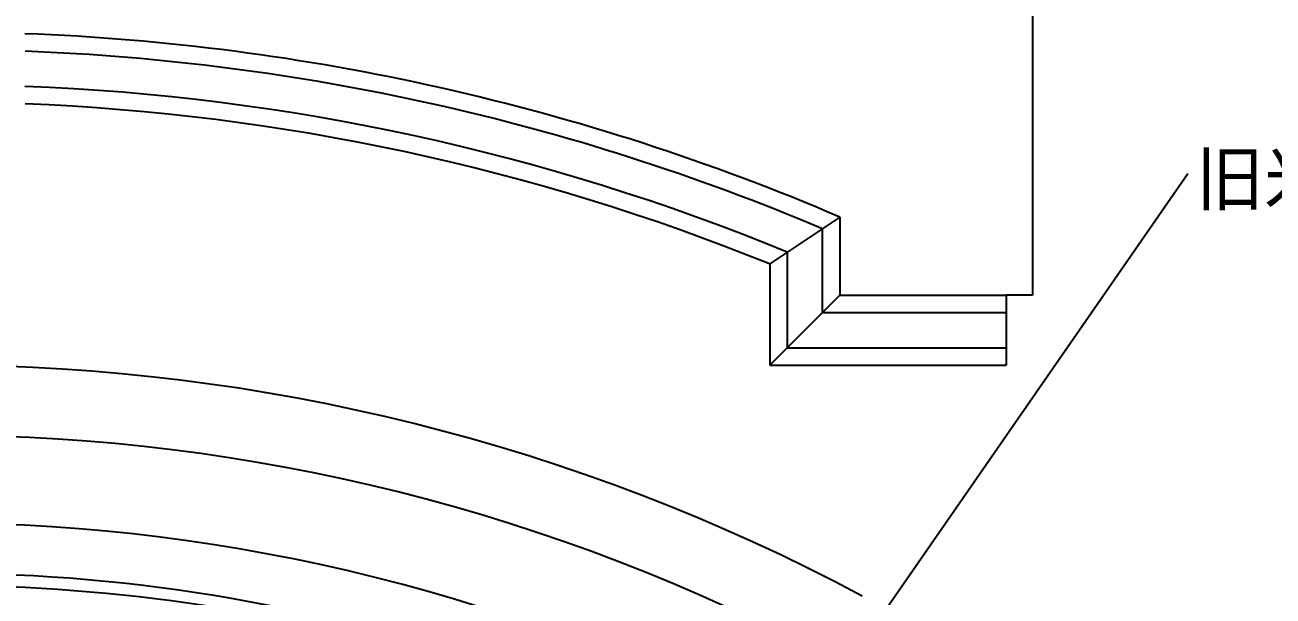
# Model space of a CAD drawing. Header units: metres. Extents: x 247 to 5330, y 146 to 7075.
# Drawn here: x 1994 to 3418, y 5446 to 6097 of the extents above; entities that cross this region are included whole.
import ezdxf

# ---------------------------------------------------------------- set-up
doc = ezdxf.new("R2010")
doc.units = ezdxf.units.M
for name, color, linetype in [('3', 3, 'Continuous'), ('4', 4, 'Continuous'), ('7', 7, 'Continuous'), ('BH', 3, 'Continuous'), ('DIM', 3, 'Continuous'), ('TEXT', 3, 'Continuous')]:
    doc.layers.add(name, color=color, linetype=linetype)
doc.dimstyles.get("Standard").update_dxf_attribs({"dimtxt": 2.5, "dimasz": 2.5, "dimexe": 1.25, "dimexo": 0.625, "dimtad": 1, "dimcen": 2.5, "dimazin": 3, "dimtfac": 1, "dimtmove": 0, "dimatfit": 3})

msp = doc.modelspace()

# ---------------------------------------------------------------- hatches: boundary and pattern name
at = {"layer": 'BH'}
h = msp.add_hatch(dxfattribs=at)
h.set_pattern_fill('AR-RROOF', scale=600)
h.paths.add_polyline_path([(1893.9, 4935.95, -0.28), (2490.39, 5367.79, 0.15), (1310.51, 5371.05, -0.28)])
h.paths.add_polyline_path([(2503.78, 4838.82), (2503.78, 5252.97, 0.28), (2003.78, 4888.21), (2003.78, 4838.82)])
h.paths.add_polyline_path([(2503.78, 4778.82), (2003.78, 4778.82), (2003.78, 3198.82), (2503.78, 3198.82)])
h.paths.add_polyline_path([(2603.78, 3198.82), (3103.78, 3198.82), (3103.78, 4778.82), (2603.78, 4778.82)])
h.paths.add_polyline_path([(3103.78, 4838.82), (3103.78, 4888.21, 0.28), (2603.78, 5252.97), (2603.78, 4838.82)])
h.paths.add_polyline_path([(1283.78, 3198.82), (1783.78, 3198.82), (1783.78, 4778.82), (1283.78, 4778.82)])
h.paths.add_polyline_path([(1283.78, 5252.97), (1283.78, 4838.82), (1783.78, 4838.82), (1783.78, 4888.21, 0.28)])
h.paths.add_polyline_path([(1183.78, 5252.97, 0.28), (683.78, 4888.21), (683.78, 4838.82), (1183.78, 4838.82)])
h.paths.add_polyline_path([(1183.78, 4778.82), (683.78, 4778.82), (683.78, 3198.82), (1183.78, 3198.82)])

# ---------------------------------------------------------------- linework, layer by layer
at = {"layer": '3'}
for p, q in [((2923.78, 5877.75), (2843.78, 5824.36)), ((2903.78, 5864.52), (2903.78, 5768.81)), ((2863.78, 5837.82), (2863.78, 5728.81)), ((2923.78, 5788.81), (2843.78, 5708.81)), ((2903.78, 5768.81), (3113.78, 5768.81)), ((2863.78, 5728.81), (3113.78, 5728.81))]:
    msp.add_line(p, q, dxfattribs=at)
msp.add_lwpolyline([(1310.51, 5371.05, -0.15), (2490.39, 5367.79, 0.28), (1893.9, 4935.95, 0.28)], format="xyb", close=True, dxfattribs=at)
for centre, radius, start, end in [((1895.37, 3477.94), 2590.87, 67.09, 87.82), ((1895.38, 3478.29), 2550.53, 67.69, 87.79)]:
    msp.add_arc(centre, radius, start, end, dxfattribs=at)
at = {"layer": '4'}
for p, q in [((3143.78, 6208.81), (3143.78, 5788.81)), ((2923.78, 5877.75), (2923.78, 5788.81)), ((2843.78, 5824.36), (2843.78, 5708.81)), ((2923.78, 5788.81), (3113.78, 5788.81)), ((3113.78, 5788.81), (3113.78, 5708.81)), ((3143.78, 5788.81), (3113.78, 5788.81)), ((2843.78, 5708.81), (3113.78, 5708.81))]:
    msp.add_line(p, q, dxfattribs=at)
for centre, radius, start, end in [((1895.37, 3477.78), 2611.04, 66.8, 87.84), ((1895.39, 3478.47), 2530.34, 67.99, 87.77), ((1895.2, 3467.27), 2241.54, 61.95, 117.73), ((1895.2, 3467.27), 2161.54, 61.86, 117.83), ((1890.02, 3459.3), 2069.53, 61.93, 117.5)]:
    msp.add_arc(centre, radius, start, end, dxfattribs=at)
at = {"layer": '7'}
msp.add_lwpolyline([(1257.34, 5364.46, -0.17), (2545.6, 5360.19, 0.31), (1893.78, 4908.82, 0.31)], format="xyb", close=True, dxfattribs=at)

# ---------------------------------------------------------------- texts
at = {"layer": 'TEXT'}
msp.add_text('旧米黄大理石', height=60, dxfattribs=at).set_placement((3330.1, 5892))

# ---------------------------------------------------------------- leaders
at = {"layer": 'DIM'}
msp.add_leader([(2893.38, 5310.65), (3321.05, 5927.65)], dimstyle='Standard', dxfattribs=at)

doc.saveas('drawing.dxf')
